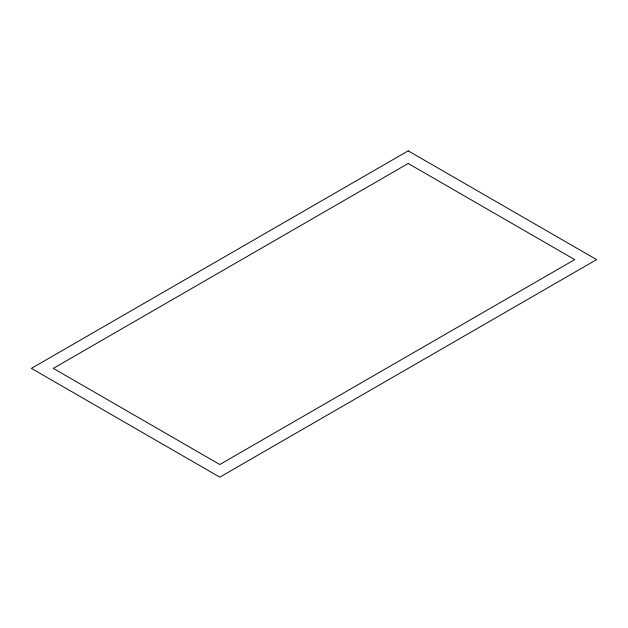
<?xml version="1.0" encoding="UTF-8"?>
<svg xmlns="http://www.w3.org/2000/svg" width="628" height="628" viewBox="0 0 628 628"><rect width="100%" height="100%" fill="white"/><g stroke="black" fill="none" stroke-linecap="round" stroke-linejoin="round"><path stroke-width="0.94" d="M408.2 150.846L31.4 368.385L219.8 477.154L596.6 259.615L408.2 150.846M408.2 163.484L53.302 368.385L219.8 464.516L574.699 259.615L408.2 163.484"/></g></svg>
